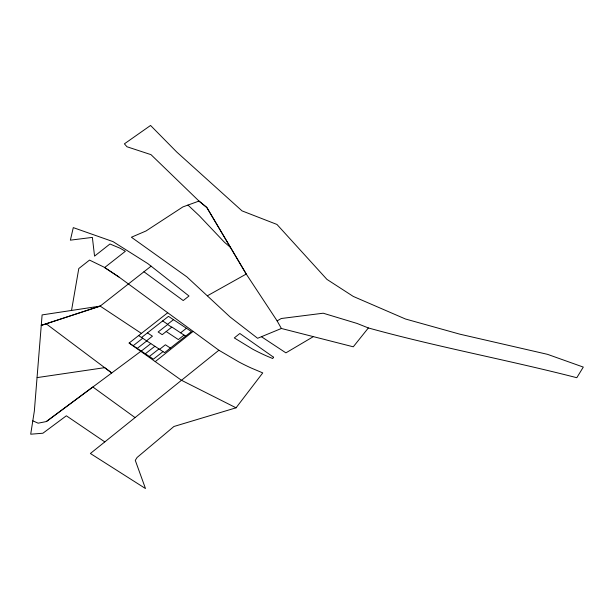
<?xml version="1.0" encoding="UTF-8"?>
<svg xmlns="http://www.w3.org/2000/svg" width="614" height="614" viewBox="0 0 614 614"><rect width="100%" height="100%" fill="white"/><g stroke="black" fill="none" stroke-linecap="round" stroke-linejoin="round"><path stroke-width="0.92" d="M104.794 441.888L66.358 415.793L42.896 433.231L30.7 434.205L34.346 411.035L42.105 314.913L100.174 306.11L151.098 266.169L189.005 296.009L183.225 300.553L143.96 271.772M71.531 310.454L78.784 268.548L89.529 260.09L104.019 267.128L118.893 276.983L218.883 350.241L238.631 361.807A296.232 199.75 -18.8 0 0 251.548 368.17L262.754 372.898L236.052 407.811L173.923 426.492L137.075 457.484L135.28 460.37L145.48 488.537L90.388 453.493L218.883 350.241M207.44 295.764L246.252 274.051L206.826 207.501L199.005 201.07L150.983 154.644L126.998 146.769L124.396 143.837L150.56 125.463L176.748 152.034L242.031 210.878L276.952 224.448L326.917 279.37L353.28 296.432L405.424 318.988L459.84 334.177L547.542 354.347L583.3 367.088L576.799 377.71C507.601 359.904 437.237 347.01 368.362 327.945L353.28 346.81L281.389 328.482L257.619 338.283L230.173 317.062L186.886 276.876L131.404 237.234L145.971 231.002L182.903 206.91L199.005 201.07L206.826 207.494L246.252 274.051L277.114 320.876L281.389 328.482M155.242 361.623L193.141 331.368M236.052 407.811L181.383 380.227L129.124 343.042L167.691 312.756M141.634 337.447L168.482 316.356L191.422 331.56L164.575 352.643L138.634 335.574M133.177 345.728L142.686 338.26M146.623 340.755L152.441 336.18L147.452 332.872M173.47 319.664L167.653 324.23L162.664 320.93M137.229 348.414L146.731 340.947M141.281 351.093L150.783 343.625M145.326 353.779L154.835 346.311M149.379 356.458L158.888 348.998M159.586 349.335L165.404 344.769L170.393 348.077M180.616 332.819L186.433 328.252M162.94 351.676L153.431 359.144L129.124 343.042M184.047 335.098L178.344 339.573L166.194 331.529M32.818 420.836L38.137 423.184L46.349 421.557L92.852 386.989L135.011 417.558M46.349 421.557L140.813 351.361M312.933 336.894L285.901 352.858L261.426 336.71M277.114 320.876L281.266 318.512L323.187 313.209L357.041 323.44L368.362 327.945M100.174 306.11L41.276 325.389L100.174 306.11L141.397 333.402M37.155 377.595L104.672 367.656L111.74 372.959L46.165 323.793M118.893 276.983L104.649 267.55L125.371 251.272L120.198 248.271L109.967 244.004L94.556 256.122L92.369 237.395L70.38 240.158L73.289 227.617L113.03 241.617L147.797 263.583L151.098 266.169M185.605 336.127L171.897 327.047L162.196 334.668L158.143 331.982L167.653 324.514L171.697 327.201M230.396 247.312L224.409 242.215L199.289 215.729L187.961 205.068M273.545 357.21L272.708 358.53L267.243 356.235A277.735 187.278 -18.8 0 1 252.73 349.197L234.295 337.923L239.836 333.486L273.545 357.21"/></g></svg>
